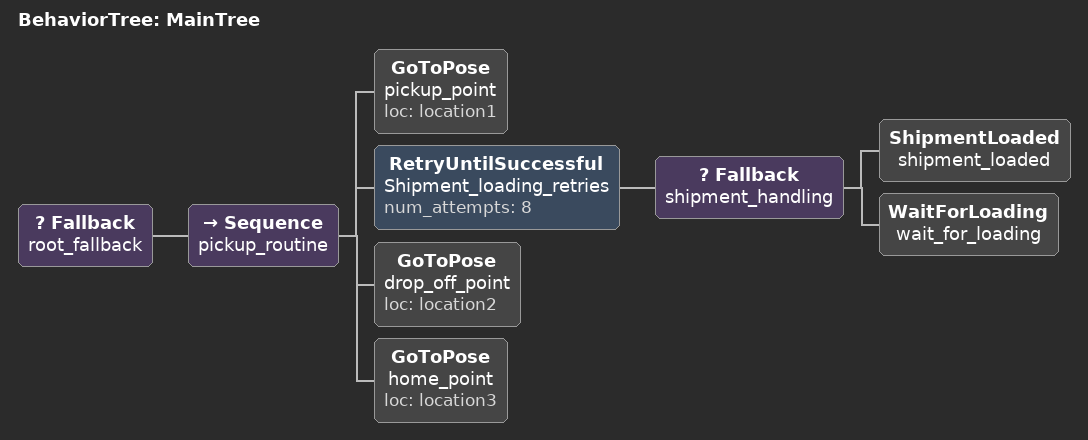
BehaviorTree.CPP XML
<?xml version="1.0" encoding="UTF-8"?>
<root BTCPP_format="4" main_tree_to_execute = "MainTree">
    <BehaviorTree ID="MainTree">
        <Fallback name="root_fallback">
            <Sequence name="pickup_routine">
                <GoToPose name = "pickup_point" loc="location1"/>
                <RetryUntilSuccessful name="Shipment_loading_retries" num_attempts="8">
                    <Fallback name="shipment_handling">
                        <ShipmentLoaded name = "shipment_loaded"/>
                        <WaitForLoading name = "wait_for_loading"/>
                    </Fallback>
                </RetryUntilSuccessful>
                <GoToPose name = "drop_off_point" loc="location2"/>
                <GoToPose name ="home_point" loc="location3"/>
            </Sequence>
        </Fallback>
    </BehaviorTree>
</root>
